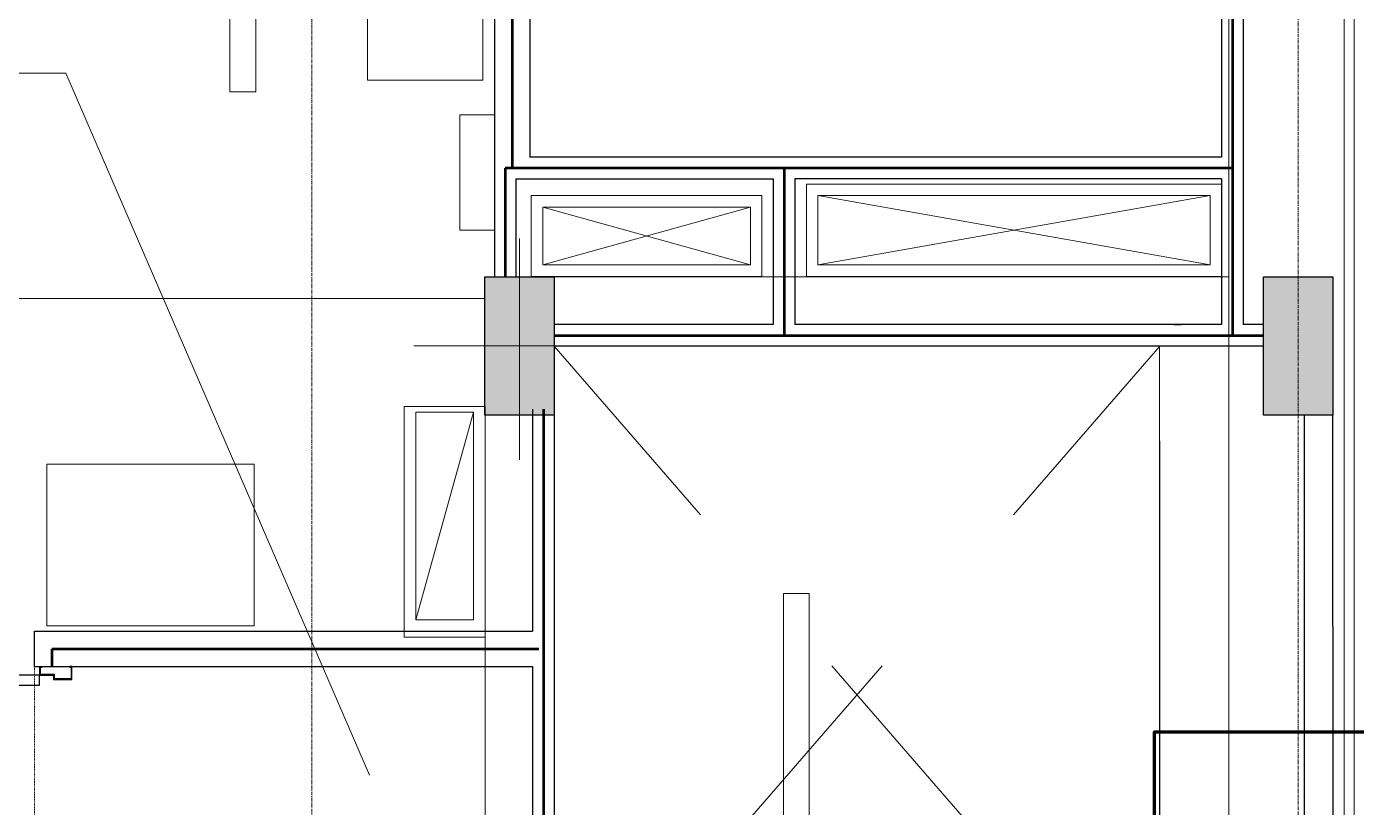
# Model space of a CAD drawing. Header units: inches. Extents: x -40190 to 0, y -3216 to 2257.
# Drawn here: x -30225.2 to -29994.6, y 695.1 to 830.5 of the extents above; entities that cross this region are included whole.
import ezdxf

# ---------------------------------------------------------------- set-up
doc = ezdxf.new("R2010")
doc.units = ezdxf.units.IN
doc.header["$LTSCALE"] = 0.5
doc.header["$MEASUREMENT"] = 0
for name, pattern in [('A113$0$CENTER', [2, 1.25, -0.25, 0.25, -0.25]), ('A113$0$DGN Style 3', [242.953966, 173.538547, -69.415419]), ('A113$0$HIDDEN2', [0.1875, 0.125, -0.0625])]:
    doc.linetypes.add(name, pattern=pattern)
for name, color, linetype in [('A113$0$A-ANNO-IDEN', 8, 'Continuous'), ('A113$0$A-ANNO-PATT-13-14', 8, 'Continuous'), ('A113$0$A-COLS-COLS13-14', 8, 'Continuous'), ('A113$0$A-DOOR', 8, 'Continuous'), ('A113$0$A-DOOR-FRAM', 8, 'Continuous'), ('A113$0$A-FLOR-OVHD', 8, 'A113$0$HIDDEN2'), ('A113$0$A-FLOR-SLAB', 8, 'Continuous'), ('A113$0$A-FLOR-STRCT-6-12', 8, 'Continuous'), ('A113$0$A-GRID-GRDP0-15', 8, 'Continuous'), ('A113$0$A-HVAC-RDFF', 8, 'Continuous'), ('A113$0$A-WALL-FIRE', 8, 'Continuous'), ('A113$0$A-WALL-FULL-INTR', 8, 'Continuous'), ('A113$0$E-PANEL', 8, 'Continuous'), ('A113$0$M-CONC-PAD', 8, 'Continuous'), ('A113$0$M-HVAC-Supp', 8, 'Continuous'), ('A113$0$S-BEAM', 8, 'Continuous'), ('A613$0$A-CLNG-SPNK', 8, 'Continuous'), ('A613$0$br613 - E-Lite', 8, 'Continuous'), ('E-FIRE', 234, 'Continuous'), ('XREF', 7, 'Continuous')]:
    doc.layers.add(name, color=color, linetype=linetype)
doc.layers.add('E-Fire-Covr', color=240, linetype='Continuous', lineweight=70, plot=False)

# ---------------------------------------------------------------- blocks, each defined once
blk = doc.blocks.new('*U605')
at = {"layer": 'A113$0$A-FLOR-STRCT-6-12', "linetype": 'A113$0$DGN Style 3', "lineweight": 0}
for p, q in [((-52.54, -60.49), (52.46, 60.49)), ((52.46, -60.49), (-52.54, 60.49))]:
    blk.add_line(p, q, dxfattribs=at)
at = {"layer": 'A113$0$A-FLOR-STRCT-6-12', "linetype": 'A113$0$DGN Style 3', "lineweight": 13}
blk.add_3dface([(-52.54, 60.49), (52.46, 60.49), (52.46, -60.49), (-52.54, -60.49)], dxfattribs=at)
blk = doc.blocks.new('A113$0$36D478_21')
at = {"layer": 'A113$0$A-DOOR', "linetype": 'Continuous', "lineweight": 0, "extrusion": (0, 0, -1)}
blk.add_arc((5.25, -0.85), 36, 270, 0, dxfattribs=at)
at = {"layer": 'A113$0$A-DOOR', "linetype": 'Continuous', "lineweight": 30}
blk.add_3dface([(-41.25, -0.85), (-41.25, -2.6), (-5.25, -2.6), (-5.25, -0.85)], dxfattribs=at)
at = {"layer": 'A113$0$A-DOOR-FRAM', "linetype": 'Continuous', "lineweight": 30}
for p, q in [((-5.25, 0.65), (-5.25, -0.85)), ((-5.25, 0.65), (-4.88, 0.65)), ((0.37, 0.65), (0, 0.65)), ((0.37, -1.6), (0.37, 0.65)), ((-5.25, -0.85), (-2.83, -0.85)), ((-2.83, -0.85), (-2.83, -1.6)), ((-2.83, -1.6), (0.37, -1.6)), ((-5.25, -38.35), (-5.25, -36.85)), ((-5.25, -36.85), (-2.83, -36.85)), ((-2.83, -36.85), (-2.83, -36.1)), ((-2.83, -36.1), (0.37, -36.1)), ((0.37, -36.1), (0.37, -38.35)), ((-5.25, -38.35), (-4.88, -38.35)), ((0.37, -38.35), (0, -38.35))]:
    blk.add_line(p, q, dxfattribs=at)
at = {"layer": 'A113$0$A-DOOR-FRAM', "linetype": 'Continuous', "lineweight": 13}
for p, q in [((-5.1, 0.5), (-5.1, -0.7)), ((-5.1, 0.5), (-4.88, 0.5)), ((-4.88, 0.65), (-4.88, 0.5)), ((0, 0.5), (0, 0.65)), ((0.22, 0.5), (0, 0.5)), ((0.22, -1.45), (0.22, 0.5)), ((-5.1, -0.7), (-2.68, -0.7)), ((-2.68, -0.7), (-2.68, -1.45)), ((-2.68, -1.45), (0.22, -1.45)), ((-2.68, -37), (-2.68, -36.25)), ((-2.68, -36.25), (0.22, -36.25)), ((0.22, -36.25), (0.22, -38.2)), ((-5.1, -38.2), (-5.1, -37)), ((-5.1, -37), (-2.68, -37)), ((-5.1, -38.2), (-4.88, -38.2)), ((-4.88, -38.35), (-4.88, -38.2)), ((0.22, -38.2), (0, -38.2)), ((0, -38.2), (0, -38.35))]:
    blk.add_line(p, q, dxfattribs=at)
blk = doc.blocks.new('A113')
at = {"layer": 'A113$0$A-ANNO-IDEN', "lineweight": 0, "flags": 128}
blk.add_lwpolyline([(-23443.3434, 822.3774), (-23434.7389, 822.3774), (-23382.0479, 700.6327)], dxfattribs=at)
at = {"layer": 'A113$0$A-ANNO-PATT-13-14', "lineweight": 30}
for points in [[(-23362.0336, 787.0919, -4909.5523), (-23350.0336, 787.0919, -4909.5523), (-23362.0336, 763.0919, -4909.5523), (-23350.0336, 763.0919, -4909.5523)], [(-23227.0133, 787.0918, -4909.5523), (-23215.0133, 787.0918, -4909.5523), (-23227.0133, 763.0918, -4909.5523), (-23215.0133, 763.0918, -4909.5523)]]:
    blk.add_solid(points, dxfattribs=at)
at = {"layer": 'A113$0$A-COLS-COLS13-14', "lineweight": 13}
for p, q in [((-23356.0336, 793.7246, -4909.5523), (-23356.0336, 758.0516, -4909.5523)), ((-23367.4794, 775.0919, -4909.5523), (-23344.5225, 775.0919, -4909.5523))]:
    blk.add_line(p, q, dxfattribs=at)
at = {"layer": 'A113$0$A-COLS-COLS13-14', "lineweight": 0}
for p, q in [((-23356.0336, 755.3441, -4909.5523), (-23356.0336, 790.3407, -4909.5523)), ((-23374.3782, 775.0919, -4909.5523), (-23339.3816, 775.0919, -4909.5523))]:
    blk.add_line(p, q, dxfattribs=at)
at = {"layer": 'A113$0$A-COLS-COLS13-14', "lineweight": 30}
for points in [[(-23350.0336, 763.0919, -4909.5523), (-23362.0336, 763.0919, -4909.5523), (-23362.0336, 787.0919, -4909.5523), (-23350.0336, 787.0919, -4909.5523)], [(-23227.0133, 763.0918, -4909.5523), (-23227.0133, 787.0918, -4909.5523), (-23215.0133, 787.0918, -4909.5523), (-23215.0133, 763.0918, -4909.5523)]]:
    blk.add_3dface(points, dxfattribs=at)
at = {"layer": 'A113$0$A-FLOR-OVHD', "lineweight": 13}
for p, q in [((-23362.014, 763.0919, 1992.7541), (-23362.014, 725.6155, 1992.7541)), ((-23440.1499, 725.6156, 1992.7541), (-23440.1564, 641.3655, 1992.7541)), ((-23440.1499, 725.6156, 1992.7541), (-23362.014, 725.6155, 1992.7541))]:
    blk.add_line(p, q, dxfattribs=at)
at = {"layer": 'A113$0$A-FLOR-SLAB', "lineweight": 0}
for points in [[(-23306.2835, 803.1482, 1992.7541), (-23234.2835, 803.1482, 1992.7541), (-23234.2835, 787.1482, 1992.7541), (-23306.2835, 787.1482, 1992.7541)], [(-23353.9979, 801.1482, 1992.7541), (-23313.9979, 801.1482, 1992.7541), (-23313.9979, 787.1482, 1992.7541), (-23353.9979, 787.1482, 1992.7541)], [(-23376.014, 764.5916, 1992.7541), (-23362.014, 764.5916, 1992.7541), (-23362.014, 724.5916, 1992.7541), (-23376.014, 724.5916, 1992.7541)]]:
    blk.add_3dface(points, dxfattribs=at)
at = {"layer": 'A113$0$A-GRID-GRDP0-15', "linetype": 'A113$0$CENTER', "lineweight": 0}
for p, q in [((-23221.0236, 2113.2362), (-23221.0236, -676.9055)), ((-23392.0337, 367.1574), (-23392.0337, 2029.5617))]:
    blk.add_line(p, q, dxfattribs=at)
at = {"layer": 'A113$0$A-HVAC-RDFF', "lineweight": 0}
for p, q in [((-23304.2835, 801.1482, 1992.7541), (-23236.2835, 789.1482, 1992.7541)), ((-23236.2835, 801.1482, 1992.7541), (-23304.2835, 789.1482, 1992.7541)), ((-23364.0105, 763.6155, 1992.7541), (-23374.0105, 727.6155, 1992.7541))]:
    blk.add_line(p, q, dxfattribs=at)
at = {"layer": 'A113$0$A-HVAC-RDFF', "lineweight": 13}
for points in [[(-23304.2835, 801.1482, 1992.7541), (-23236.2835, 801.1482, 1992.7541), (-23236.2835, 789.1482, 1992.7541), (-23304.2835, 789.1482, 1992.7541)], [(-23374.0105, 763.6155, 1992.7541), (-23364.0105, 763.6155, 1992.7541), (-23364.0105, 727.6155, 1992.7541), (-23374.0105, 727.6155, 1992.7541)]]:
    blk.add_3dface(points, dxfattribs=at)
at = {"layer": 'A113$0$A-WALL-FIRE', "lineweight": 53}
for p, q in [((-23357.3361, 1032.852, 1992.7541), (-23357.3361, 805.9368, 1992.7541)), ((-23232.3986, 1029.7947, 1992.7541), (-23232.3986, 776.9229, 1992.7541)), ((-23232.3986, 805.9368, 1992.7541), (-23358.5236, 805.9368, 1992.7541)), ((-23358.5236, 805.9368, 1992.7541), (-23358.5236, 787.0919, 1992.7541)), ((-23310.1486, 805.9467, 1992.7541), (-23310.1486, 776.9229, 1992.7541)), ((-23350.0336, 776.9229, 1992.7541), (-23227.0133, 776.9229, 1992.7541)), ((-23351.905, 764.1157, 1992.7541), (-23351.905, 655.1032, 1992.7541)), ((-23437.0909, 719.4906, 1992.7541), (-23437.0909, 722.5531, 1992.7541)), ((-23437.0909, 722.5531, 1992.7541), (-23352.6655, 722.5531, 1992.7541))]:
    blk.add_line(p, q, dxfattribs=at)
at = {"layer": 'A113$0$A-WALL-FULL-INTR', "lineweight": 30}
for p, q in [((-23360.3986, 1052.3882, 1992.7541), (-23360.3986, 787.0919, 1992.7541)), ((-23354.2736, 1029.7947, 1992.7541), (-23354.2736, 807.7948, 1992.7541)), ((-23234.2736, 1029.7947, 1992.7541), (-23234.2736, 807.7947, 1992.7541)), ((-23230.5236, 1029.7947, 1992.7541), (-23230.5236, 778.7951, 1992.7541)), ((-23234.2736, 807.7947, 1992.7541), (-23354.2736, 807.7948, 1992.7541)), ((-23356.6486, 804.0452, 1992.7541), (-23312.0236, 804.0453, 1992.7541)), ((-23356.6486, 804.0452, 1992.7541), (-23356.6486, 787.0919, 1992.7541)), ((-23312.0236, 804.0453, 1992.7541), (-23312.0236, 778.796, 1992.7541)), ((-23308.2736, 804.0453, 1992.7541), (-23308.2736, 778.7959, 1992.7541)), ((-23234.2736, 804.0452, 1992.7541), (-23308.2736, 804.0453, 1992.7541)), ((-23234.2736, 804.0452, 1992.7541), (-23234.2736, 778.7951, 1992.7541)), ((-23312.0236, 778.796, 1992.7541), (-23350.0336, 778.7981, 1992.7541)), ((-23234.2736, 778.7951, 1992.7541), (-23308.2736, 778.7959, 1992.7541)), ((-23242.5241, 778.7952, 1992.7541), (-23241.2742, 778.7952, 1992.7541)), ((-23227.0133, 778.7951, 1992.7541), (-23230.5236, 778.7951, 1992.7541)), ((-23227.0133, 775.0413, 1992.7541), (-23350.0165, 775.0481, 1992.7541)), ((-23353.78, 764.1157, 1992.7541), (-23353.78, 725.6155, 1992.7541)), ((-23350.03, 764.1157, 1992.7541), (-23350.03, 655.1032, 1992.7541)), ((-23219.8863, 557.2474, 1992.7541), (-23219.8863, 763.0918, 1992.7541)), ((-23215.0158, 763.0918, 1992.7541), (-23215.0114, 562.1223, 1992.7541)), ((-23440.1534, 719.4906, 1992.7541), (-23440.1534, 725.6156, 1992.7541)), ((-23440.1534, 725.6156, 1992.7541), (-23353.78, 725.6155, 1992.7541)), ((-23440.1534, 719.4906, 1992.7541), (-23353.78, 719.4905, 1992.7541)), ((-23353.78, 719.4905, 1992.7541), (-23353.78, 655.1032, 1992.7541))]:
    blk.add_line(p, q, dxfattribs=at)
at = {"layer": 'A113$0$A-WALL-FULL-INTR', "lineweight": 0}
blk.add_line((-23211.274, 562.1223, 1992.7541), (-23211.2734, 1009.1489, 1992.7541), dxfattribs=at)
at = {"layer": 'A113$0$E-PANEL', "lineweight": 13}
for points in [[(-23382.3989, 841.1574, 1992.7541), (-23362.3989, 841.1574, 1992.7541), (-23362.3989, 821.1574, 1992.7541), (-23382.3989, 821.1574, 1992.7541)], [(-23366.3886, 815.1574, 1992.7541), (-23360.3886, 815.1574, 1992.7541), (-23360.3886, 795.1574, 1992.7541), (-23366.3886, 795.1574, 1992.7541)]]:
    blk.add_3dface(points, dxfattribs=at)
at = {"layer": 'A113$0$M-CONC-PAD', "lineweight": 0}
blk.add_3dface([(-23438.0309, 754.5614, 1992.7541), (-23402.0309, 754.5614, 1992.7541), (-23402.0309, 726.5614, 1992.7541), (-23438.0309, 726.5614, 1992.7541)], dxfattribs=at)
at = {"layer": 'A113$0$M-HVAC-Supp', "lineweight": 0, "ltscale": 3.19265e-16}
for p, q in [((-23351.9979, 789.1482, 1992.7541), (-23315.9979, 799.1482, 1992.7541)), ((-23351.9979, 799.1482, 1992.7541), (-23315.9979, 789.1482, 1992.7541))]:
    blk.add_line(p, q, dxfattribs=at)
at = {"layer": 'A113$0$M-HVAC-Supp', "lineweight": 13, "ltscale": 3.19265e-16}
blk.add_3dface([(-23351.9979, 799.1482, 1992.7541), (-23315.9979, 799.1482, 1992.7541), (-23315.9979, 789.1482, 1992.7541), (-23351.9979, 789.1482, 1992.7541)], dxfattribs=at)
at = {"layer": 'A113$0$S-BEAM', "lineweight": 0}
for p, q in [((-23233.0239, 1009.1696, 1992.7541), (-23233.023, 379.1574, 1992.7541)), ((-23213.0239, 1009.1697, 1992.7541), (-23213.023, 379.1574, 1992.7541))]:
    blk.add_line(p, q, dxfattribs=at)
at = {"layer": 'A113$0$S-BEAM', "lineweight": 13}
for p, q in [((-23350.0336, 787.0919, 1992.7541), (-23233.0234, 787.0919, 1992.7541)), ((-23233.0234, 642.2169, 1992.7541), (-23233.0234, 787.0919, 1992.7541)), ((-23350.0336, 775.0919, 1992.7541), (-23245.0234, 775.0919, 1992.7541)), ((-23245.0234, 654.2169, 1992.7541), (-23245.0234, 775.0416, 1992.7541)), ((-23362.0115, 666.2169, 1992.7541), (-23362.0115, 763.0919, 1992.7541)), ((-23350.0115, 666.2169, 1992.7541), (-23350.0154, 763.0919, 1992.7541))]:
    blk.add_line(p, q, dxfattribs=at)
at = {"layer": 'A113$0$A-DOOR', "lineweight": 0}
blk.add_blockref('A113$0$36D478_21', (-23434.0252, 718.8425, 1992.7541), dxfattribs=at)
at = {"layer": 'A113$0$A-FLOR-STRCT-6-12', "lineweight": 13}
blk.add_blockref('*U605', (-23297.4747, 714.5551, 1992.7541), dxfattribs=at)
blk = doc.blocks.new('A613')
at = {"layer": 'A613$0$A-CLNG-SPNK', "lineweight": 0, "elevation": 2679.43, "flags": 128}
blk.add_lwpolyline([(-23460.61, 1041.86), (-23449.79, 1041.86), (-23449.79, 783.34), (-23362.03, 783.34)], dxfattribs=at)
at = {"layer": 'A613$0$br613 - E-Lite', "lineweight": 13}
for points in [[(-23401.78, 867.16, 2679.43), (-23401.78, 819.16, 2679.43), (-23406.28, 819.16, 2679.43), (-23406.28, 867.16, 2679.43)], [(-23305.78, 732.13, 2679.43), (-23305.78, 684.13, 2679.43), (-23310.28, 684.13, 2679.43), (-23310.28, 732.13, 2679.43)]]:
    blk.add_3dface(points, dxfattribs=at)
blk = doc.blocks.new('*U364')
at = {"layer": 'E-Fire-Covr'}
blk.add_lwpolyline([(-336, 7.24), (-336, 168), (0, 168), (0, -168), (-336, -168), (-336, -7.3)], dxfattribs=at)

msp = doc.modelspace()

# ---------------------------------------------------------------- block references
at = {"layer": 'E-FIRE'}
msp.add_blockref('*U364', (-29693.6, 540.17), dxfattribs=at)
at = {"layer": 'XREF'}
for name in ['A113', 'A613']:
    msp.add_blockref(name, (-6783.71, 0), dxfattribs=at)

doc.saveas('drawing.dxf')
